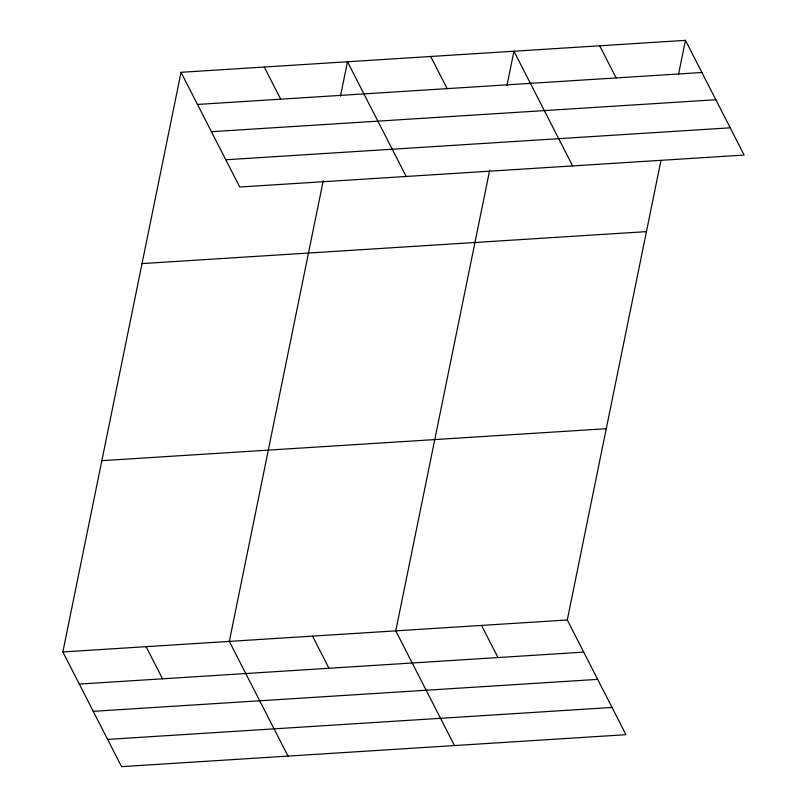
<?xml version="1.0" encoding="UTF-8"?>
<svg xmlns="http://www.w3.org/2000/svg" width="807" height="807" viewBox="0 0 807 807"><rect width="100%" height="100%" fill="white"/><g stroke="black" fill="none" stroke-linecap="round" stroke-linejoin="round"><path stroke-width="1.21" d="M660.943 160.512L567.271 619.988L625.97 734.693L121.554 766.65L62.855 651.945L181.03 72.307L685.446 40.35L744.145 155.055L239.729 187.012L181.03 72.307M323.234 180.697L229.319 641.394L288.008 756.109M340.483 96.094L347.484 61.766L406.183 176.471M489.698 170.156L395.773 630.852L454.472 745.557M506.947 85.552L513.938 51.214L572.637 165.919M678.445 74.678L685.446 40.35M197.473 104.446L701.888 72.489M211.424 131.692L715.839 99.735M225.789 159.766L730.204 127.809M142.032 263.586L646.447 231.629M101.853 460.666L606.269 428.709M62.855 651.945L567.271 619.988M79.308 684.084L583.723 652.127M93.249 711.33L597.664 679.373M107.613 739.404L612.029 707.446M599.692 45.787L616.144 77.926M430.716 56.49L447.159 88.629M264.262 67.031L280.705 99.18M481.527 625.415L497.969 657.564M312.541 636.128L328.994 668.267M146.087 646.669L162.54 678.818"/></g></svg>
